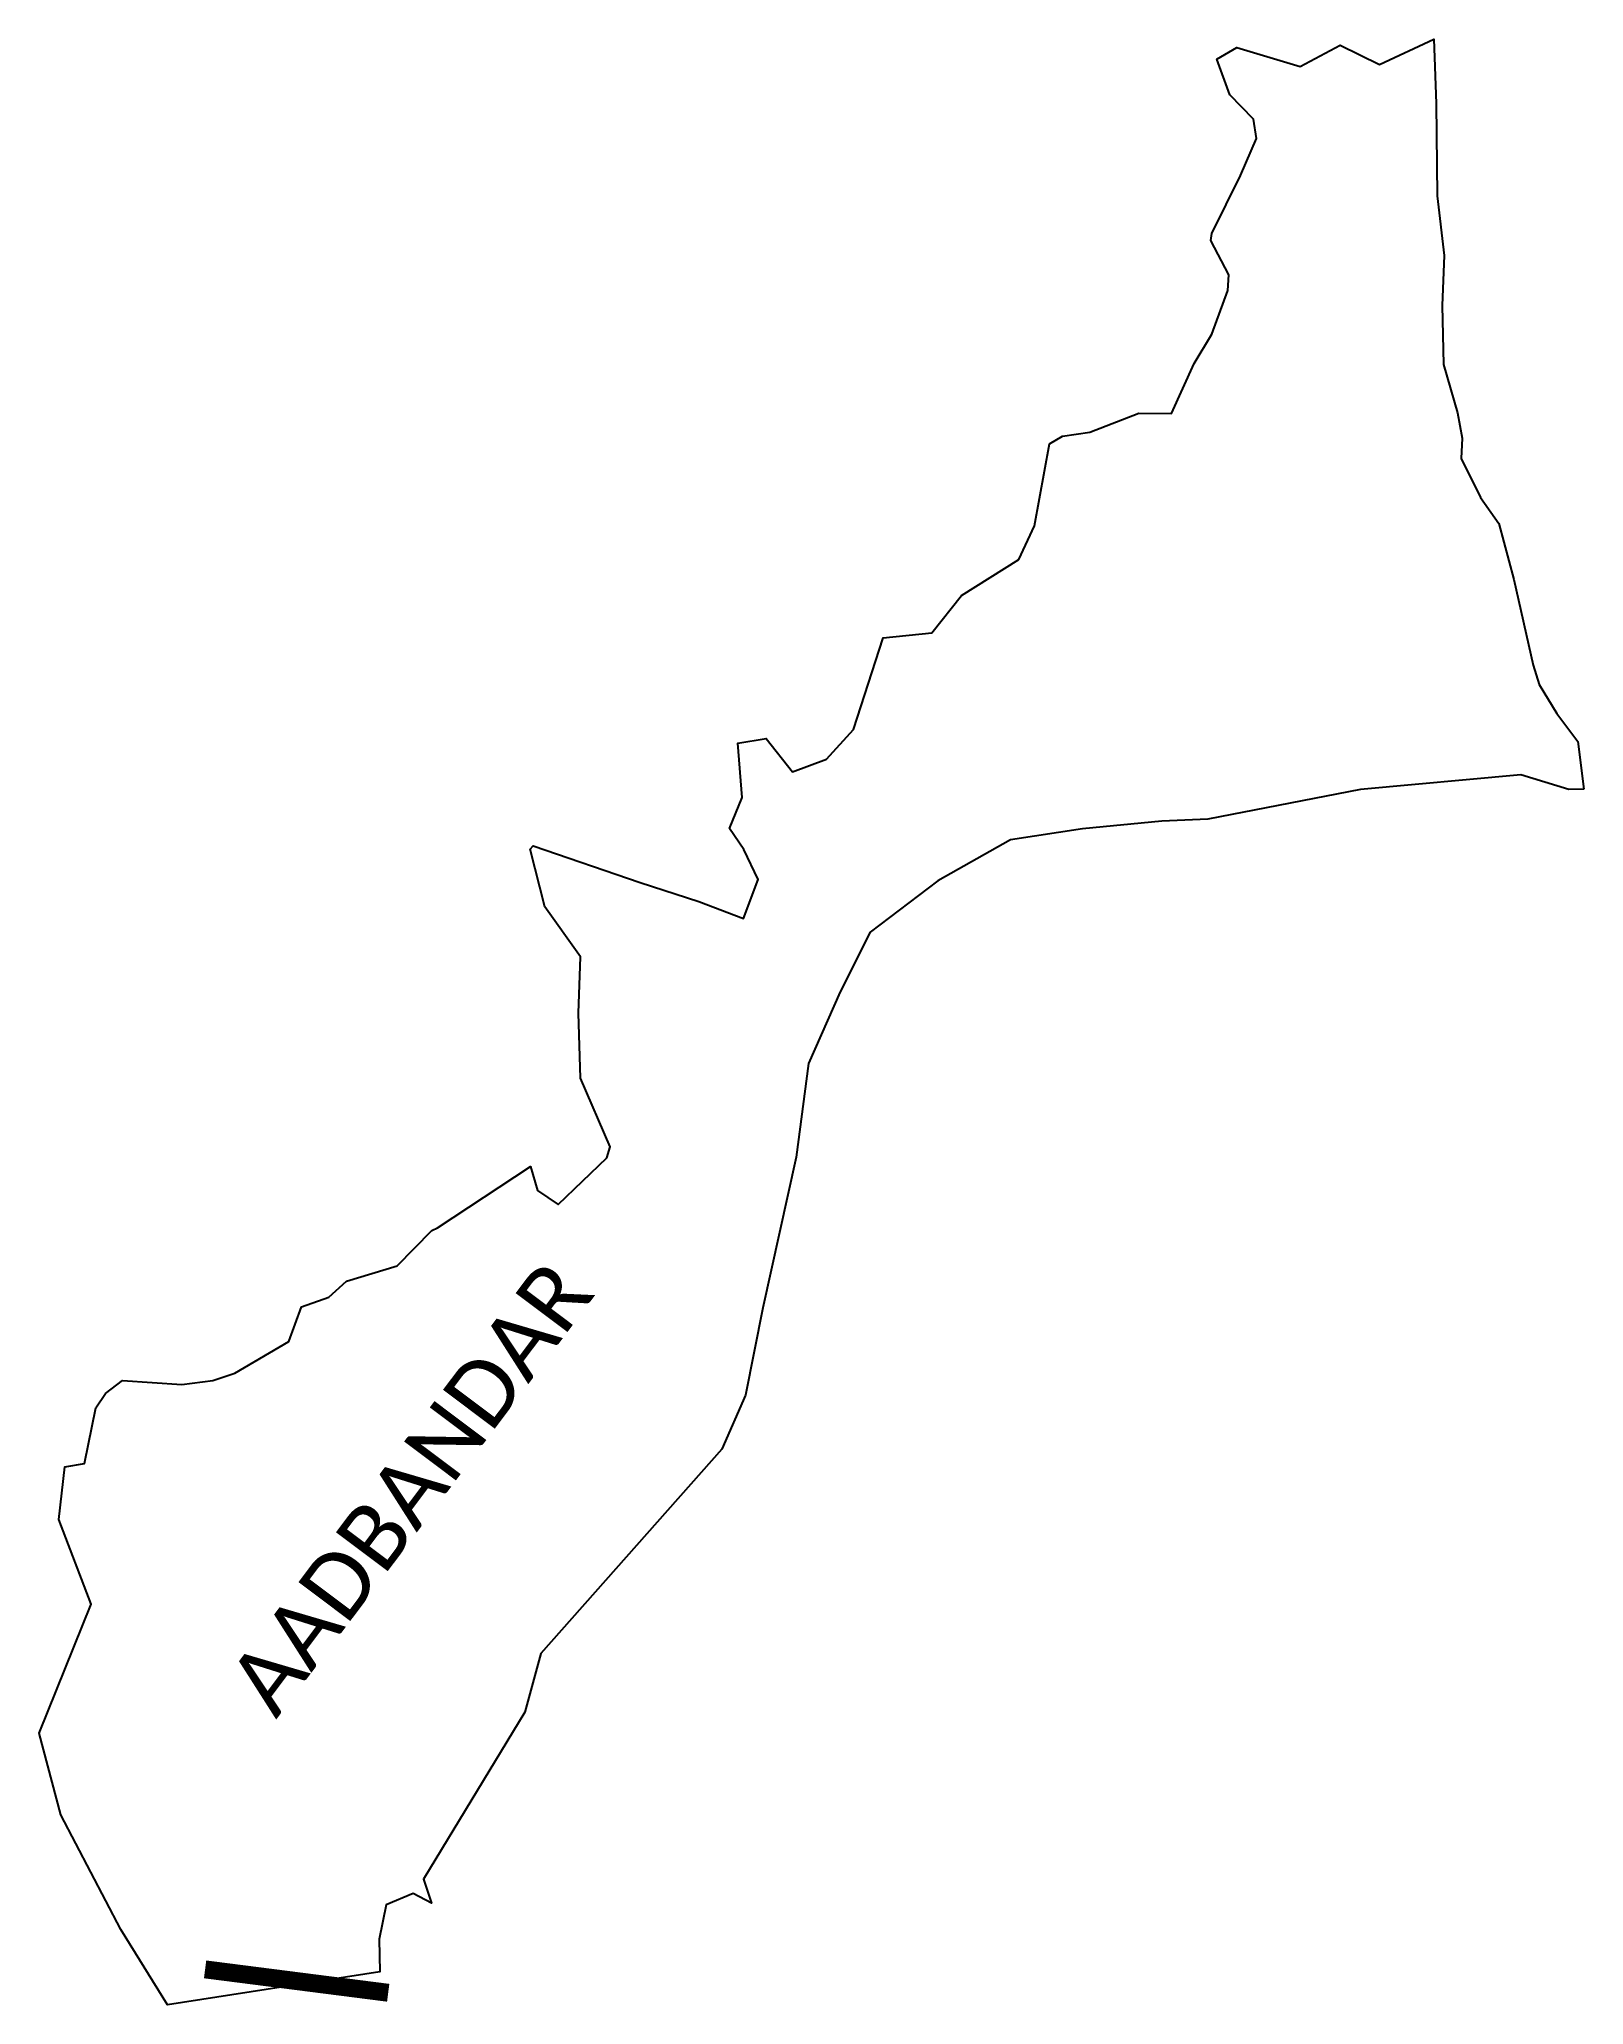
# Model space of a CAD drawing. Header units: metres. Extents: x 331806 to 336105, y 1791549 to 1797022.
import ezdxf

# ---------------------------------------------------------------- set-up
doc = ezdxf.new("R2010")
doc.units = ezdxf.units.M
doc.header["$MEASUREMENT"] = 0
for name, color, linetype in [('UNPROTECTED DUE TO CREEK', 150, 'Continuous'), ('VILLAGE BOUNDRY', 3, 'Continuous'), ('VILLAGE NAME', 250, 'Continuous')]:
    doc.layers.add(name, color=color, linetype=linetype)
doc.styles.get("Standard").update_dxf_attribs({"font": 'arial.ttf'})

msp = doc.modelspace()

# ---------------------------------------------------------------- linework, layer by layer
at = {"layer": 'UNPROTECTED DUE TO CREEK', "const_width": 50, "flags": 128}
msp.add_lwpolyline([(332267.5, 1791646.9), (332777.2, 1791581.7)], dxfattribs=at)
at = {"layer": 'VILLAGE BOUNDRY'}
msp.add_polyline3d([(336105.1, 1794933.5, 0), (336064.2, 1794932.5, 0), (335930.2, 1794973.1, 0), (335483.9, 1794932.8, 0), (335058.9, 1794850.2, 0), (334930.7, 1794844, 0), (334709.6, 1794823, 0), (334509.3, 1794792.5, 0), (334307.6, 1794678.7, 0), (334118.9, 1794535, 0), (334035.2, 1794369.5, 0), (333947.1, 1794169.9, 0), (333913, 1793909, 0), (333819.8, 1793489.1, 0), (333771.4, 1793245.6, 0), (333706, 1793095.5, 0), (333202, 1792526.3, 0), (333157.8, 1792363.5, 0), (332875.7, 1791898, 0), (332898.1, 1791831.7, 0), (332847, 1791857.8, 0), (332771.5, 1791826.3, 0), (332752.4, 1791730.9, 0), (332754, 1791640, 0), (332162.8, 1791548.5, 0), (332032.6, 1791758.3, 0), (331865.6, 1792077.1, 0), (331806, 1792304.8, 0), (331950.4, 1792663.6, 0), (331860, 1792899.7, 0), (331877.4, 1793046.7, 0), (331931.8, 1793056.1, 0), (331963.5, 1793210.8, 0), (331989.9, 1793250.7, 0), (332037.9, 1793286.8, 0), (332202.9, 1793276.1, 0), (332288.7, 1793287.1, 0), (332350.5, 1793307.1, 0), (332500.4, 1793395.8, 0), (332536.2, 1793492.3, 0), (332611.9, 1793519, 0), (332660.8, 1793563.6, 0), (332802.3, 1793606.1, 0), (332898.8, 1793704.6, 0), (332914.7, 1793711.6, 0), (333173, 1793882.7, 0), (333193.1, 1793815.9, 0), (333250.5, 1793776.9, 0), (333385.5, 1793906.8, 0), (333395.4, 1793937.7, 0), (333312.6, 1794128.3, 0), (333306.6, 1794309.8, 0), (333312.3, 1794466.5, 0), (333212.8, 1794605.6, 0), (333172.7, 1794766.7, 0), (333180.7, 1794775.3, 0), (333479, 1794673.6, 0), (333642, 1794620.7, 0), (333766.4, 1794573.5, 0), (333806.7, 1794682.2, 0), (333767.2, 1794765.3, 0), (333727.6, 1794823.9, 0), (333762.9, 1794910.1, 0), (333750.2, 1795061.5, 0), (333829.2, 1795074.7, 0), (333902.6, 1794982.1, 0), (333997.3, 1795017.5, 0), (334072.5, 1795099.5, 0), (334155, 1795355.1, 0), (334290.2, 1795369.2, 0), (334372.9, 1795472.6, 0), (334532.4, 1795572.7, 0), (334575.9, 1795666.5, 0), (334618, 1795895, 0), (334654.4, 1795917, 0), (334730.7, 1795927.8, 0), (334866.9, 1795980.6, 0), (334958.1, 1795979.6, 0), (335021, 1796118.5, 0), (335069.9, 1796200.5, 0), (335114.1, 1796322.2, 0), (335117, 1796365.6, 0), (335067, 1796461.7, 0), (335069.6, 1796480.5, 0), (335149.5, 1796642.9, 0), (335194.6, 1796745.1, 0), (335185.6, 1796799.1, 0), (335120.2, 1796866.8, 0), (335083.8, 1796966.9, 0), (335139.1, 1796998.7, 0), (335316, 1796945.7, 0), (335427.4, 1797005.6, 0), (335536.6, 1796951.3, 0), (335688.2, 1797021.7, 0), (335694.8, 1796842.6, 0), (335697.5, 1796586.3, 0), (335716.3, 1796420, 0), (335711.1, 1796280.4, 0), (335714.7, 1796115.9, 0), (335754.1, 1795982, 0), (335766.7, 1795910.7, 0), (335764.5, 1795854.8, 0), (335818.2, 1795746.2, 0), (335869.3, 1795673.5, 0), (335910.6, 1795517.8, 0), (335964.2, 1795279.1, 0), (335981.2, 1795225.4, 0), (336030.8, 1795144.1, 0), (336088.7, 1795065.9, 0)], close=True, dxfattribs=at)

# ---------------------------------------------------------------- texts
at = {"layer": 'VILLAGE NAME', "insert": (332320.6, 1792450), "char_height": 180.345, "attachment_point": 1, "rotation": 53.0847}
msp.add_mtext_dynamic_manual_height_columns('{\\fCalibri|b0|i0|c0|p34;AADBANDAR}', width=1779.605, gutter_width=901.7, heights=[0], dxfattribs=at)

doc.saveas('drawing.dxf')
